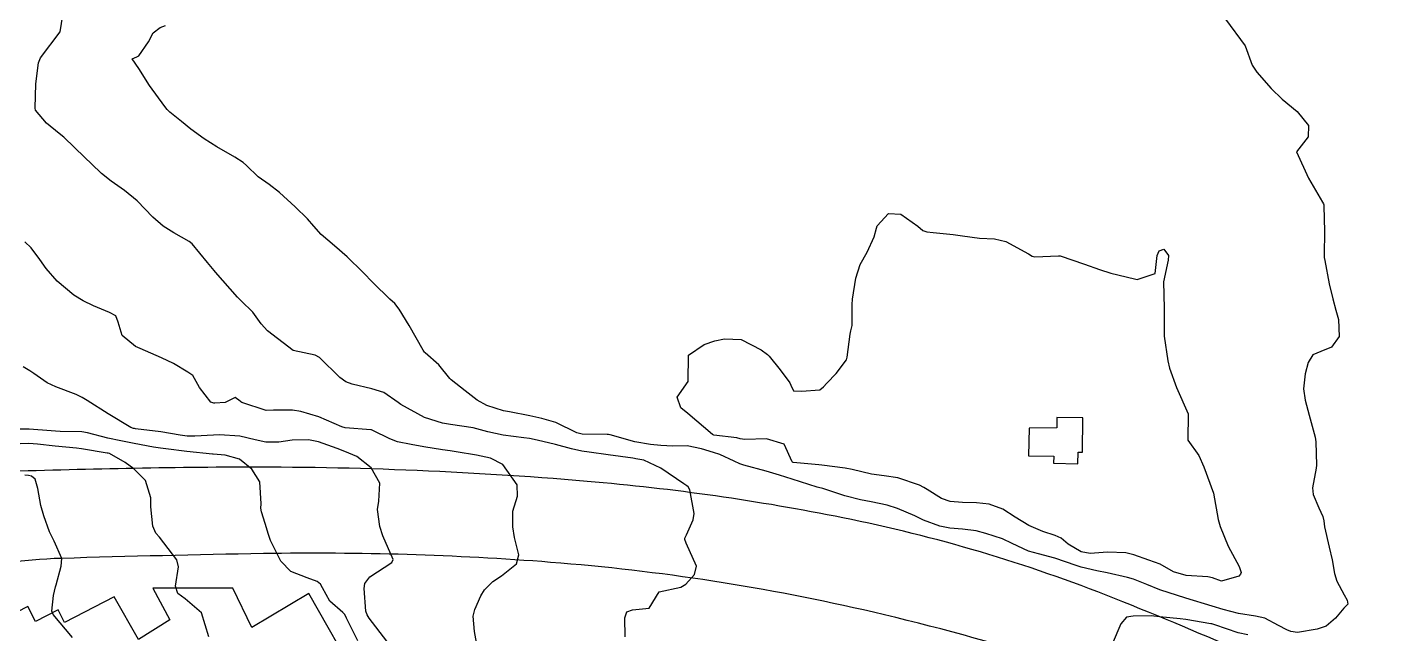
# Model space of a CAD drawing. Header units: metres. Extents: x 298520 to 308411, y 7433745 to 7450750.
# Drawn here: x 302100.1 to 302203.5, y 7441692.2 to 7441738.3 of the extents above; entities that cross this region are included whole.
import ezdxf

# ---------------------------------------------------------------- set-up
doc = ezdxf.new("R2010")
doc.units = ezdxf.units.M
doc.header["$LTSCALE"] = 10
for name, color, linetype in [('Curvas de Nivel 1m', 11, 'Continuous'), ('Curvas de Nivel 5m', 15, 'Continuous'), ('Edificações', 30, 'Continuous'), ('Vias Primárias', 230, 'Continuous')]:
    doc.layers.add(name, color=color, linetype=linetype)

msp = doc.modelspace()

# ---------------------------------------------------------------- linework, layer by layer
at = {"layer": 'Curvas de Nivel 1m', "flags": 128}
for points, elevation in [([(302145.49, 7441691.96), (302145.46, 7441693.41), (302145.62, 7441693.85), (302146.06, 7441694.02), (302147.31, 7441694.14), (302148.08, 7441695.37), (302149.71, 7441695.73), (302150.09, 7441695.95), (302150.75, 7441696.69), (302150.9, 7441697.34), (302150.13, 7441699.07), (302150.02, 7441699.35), (302150.03, 7441699.46), (302150.14, 7441699.7), (302150.65, 7441700.84), (302150.72, 7441701.34), (302150.4, 7441703.12), (302150.28, 7441703.35), (302150.17, 7441703.43), (302149.94, 7441703.58), (302148.19, 7441704.77), (302146.91, 7441705.39), (302146.29, 7441705.48), (302146.2, 7441705.5), (302146.08, 7441705.52), (302144.21, 7441705.79), (302142.75, 7441705.98), (302142.21, 7441706.07), (302141.42, 7441706.25), (302140.21, 7441706.56), (302138.8, 7441706.9), (302138.22, 7441707.02), (302137.8, 7441707.08), (302136.22, 7441707.29), (302135.07, 7441707.53), (302134.23, 7441707.77), (302133.94, 7441707.83), (302132.23, 7441708.09), (302131.62, 7441708.19), (302130.24, 7441708.62), (302128.46, 7441709.61), (302128.25, 7441709.77), (302127.17, 7441710.53), (302126.26, 7441710.81), (302124.76, 7441711.16), (302124.27, 7441711.33), (302123.81, 7441711.66), (302122.29, 7441713.17), (302121.96, 7441713.35), (302120.29, 7441713.71), (302118.32, 7441715.21), (302117.86, 7441715.74), (302117.22, 7441716.63), (302116.34, 7441717.49), (302116.06, 7441717.76), (302114.37, 7441719.67), (302114.28, 7441719.78), (302113.77, 7441720.4), (302112.61, 7441721.8), (302112.39, 7441721.99), (302111.22, 7441722.64), (302110.41, 7441723.15), (302109.61, 7441723.84), (302108.43, 7441725.07), (302107.47, 7441725.86), (302106.45, 7441726.57), (302105.73, 7441727.16), (302104.96, 7441727.89), (302104.47, 7441728.38), (302102.85, 7441729.92), (302102.5, 7441730.19), (302101.54, 7441730.97), (302100.72, 7441731.95), (302100.68, 7441732.11), (302100.73, 7441733.95), (302100.94, 7441735.56), (302101.1, 7441735.94), (302102.58, 7441737.92), (302102.87, 7441739.65)], 752), ([(302191.09, 7441738.87), (302192.58, 7441736.85), (302193.11, 7441735.39), (302193.45, 7441734.84), (302194.54, 7441733.61), (302195.39, 7441732.81), (302196.52, 7441731.87), (302197.38, 7441730.79), (302197.35, 7441729.94), (302196.48, 7441728.8), (302197.38, 7441726.79), (302198.44, 7441724.98), (302198.52, 7441724.86), (302198.55, 7441724.78), (302198.56, 7441724.66), (302198.59, 7441722.78), (302198.57, 7441720.96), (302198.58, 7441720.78), (302198.62, 7441720.54), (302198.95, 7441718.77), (302199.22, 7441717.63), (302199.46, 7441716.76), (302199.65, 7441716.07), (302199.72, 7441714.76), (302199.12, 7441713.96), (302198.31, 7441713.64), (302197.71, 7441713.38), (302197.36, 7441712.79), (302197.14, 7441711.94), (302197, 7441710.79), (302197.13, 7441709.93), (302197.43, 7441708.79), (302197.88, 7441707.13), (302197.94, 7441706.78), (302197.99, 7441704.99), (302197.97, 7441704.78), (302197.68, 7441703.28), (302197.74, 7441702.78), (302198.16, 7441701.77), (302198.47, 7441701.09), (302198.54, 7441700.77), (302198.61, 7441700.31), (302198.96, 7441698.77), (302199.17, 7441697.82), (302199.37, 7441696.76), (302199.53, 7441696.19), (302200.09, 7441695.15), (302200.33, 7441694.75), (302200.38, 7441694.45), (302200.07, 7441694.14), (302199.44, 7441693.38), (302198.72, 7441692.77), (302198.05, 7441692.54), (302196.54, 7441692.3), (302196.05, 7441692.37), (302195.73, 7441692.49), (302195.11, 7441692.81), (302194.06, 7441693.39), (302193.37, 7441693.53), (302192.07, 7441693.74), (302190.9, 7441694.03), (302190.07, 7441694.28), (302188.08, 7441694.9), (302186.09, 7441695.52), (302185.1, 7441695.93), (302184.1, 7441696.34), (302183.63, 7441696.48), (302182.1, 7441696.81), (302181.3, 7441696.98), (302180.11, 7441697.26), (302179.74, 7441697.37), (302178.12, 7441697.93), (302176.89, 7441698.26), (302176.12, 7441698.48), (302174.88, 7441699.05), (302174.14, 7441699.4), (302172.89, 7441699.82), (302172.14, 7441700), (302171.11, 7441700.13), (302170.14, 7441700.22), (302169.39, 7441700.37), (302168.15, 7441700.83), (302167.48, 7441701.15), (302166.16, 7441701.71), (302165.38, 7441701.95), (302164.16, 7441702.21), (302163.35, 7441702.37), (302162.17, 7441702.68), (302160.5, 7441703.23), (302160.17, 7441703.31), (302160.07, 7441703.34), (302158.18, 7441703.93), (302157.2, 7441704.25), (302156.19, 7441704.54), (302154.51, 7441704.99), (302154.2, 7441705.1), (302153.77, 7441705.31), (302152.68, 7441705.8), (302152.21, 7441705.95), (302151.3, 7441706.25), (302150.21, 7441706.46), (302149.12, 7441706.45), (302148.21, 7441706.5), (302147.41, 7441706.58), (302146.22, 7441706.76), (302144.34, 7441707.3), (302144.22, 7441707.33), (302144.13, 7441707.33), (302142.22, 7441707.36), (302141.83, 7441707.45), (302140.23, 7441708.23), (302139.17, 7441708.55), (302138.24, 7441708.75), (302136.71, 7441709.04), (302136.25, 7441709.13), (302134.98, 7441709.53), (302134.26, 7441709.93), (302133.35, 7441710.64), (302132.27, 7441711.47), (302132.18, 7441711.57), (302131.33, 7441712.62), (302130.29, 7441713.54), (302130.24, 7441713.59), (302130.15, 7441713.74), (302129.1, 7441715.6), (302128.34, 7441716.86), (302128, 7441717.27), (302127.62, 7441717.62), (302126.36, 7441718.86), (302125.56, 7441719.65), (302124.38, 7441720.83), (302123.42, 7441721.67), (302122.4, 7441722.53), (302121.86, 7441723.15), (302121.37, 7441723.7), (302120.43, 7441724.61), (302119.24, 7441725.72), (302118.45, 7441726.31), (302117.63, 7441726.91), (302116.74, 7441727.76), (302116.47, 7441727.99), (302115.85, 7441728.39), (302114.48, 7441729.19), (302113.52, 7441729.79), (302112.5, 7441730.53), (302111.8, 7441731.1), (302110.91, 7441731.82), (302110.7, 7441732.02), (302110.52, 7441732.24), (302109.38, 7441733.84), (302108.55, 7441735.13), (302108.04, 7441735.86), (302108.41, 7441736.01), (302108.57, 7441736.09), (302109.28, 7441737.14), (302109.64, 7441737.84), (302110.19, 7441738.23), (302110.59, 7441738.4)], 753), ([(302134.21, 7441691.54), (302134.05, 7441692.36), (302133.95, 7441693.54), (302134.07, 7441694.05), (302134.53, 7441695.08), (302134.8, 7441695.53), (302135.45, 7441696.17), (302136.09, 7441696.59), (302137.23, 7441697.5), (302137.41, 7441698.2), (302137.08, 7441699.51), (302136.95, 7441700.31), (302136.97, 7441701.51), (302137.31, 7441702.65), (302137.3, 7441703.5), (302136.2, 7441705.05), (302135.26, 7441705.53), (302134.21, 7441705.75), (302132.65, 7441706.01), (302132.21, 7441706.08), (302131.62, 7441706.17), (302130.21, 7441706.4), (302129.24, 7441706.57), (302128.21, 7441706.78), (302127.61, 7441707.01), (302126.32, 7441707.64), (302126.22, 7441707.68), (302126.17, 7441707.69), (302124.23, 7441707.83), (302123.98, 7441707.91), (302122.24, 7441708.68), (302120.87, 7441709.08), (302120.24, 7441709.18), (302118.79, 7441709.18), (302118.24, 7441709.16), (302116.38, 7441709.76), (302116.3, 7441709.81), (302116.25, 7441709.85), (302115.88, 7441710.14), (302115.11, 7441709.77), (302114.33, 7441709.7), (302114.25, 7441709.7), (302114.03, 7441709.78), (302113.16, 7441710.9), (302112.66, 7441711.8), (302112.28, 7441712.07), (302111.18, 7441712.72), (302110.29, 7441713.14), (302108.67, 7441713.85), (302108.3, 7441714.02), (302107.29, 7441714.84), (302107, 7441715.87), (302106.8, 7441716.35), (302106.33, 7441716.6), (302105.12, 7441717.1), (302104.34, 7441717.49), (302103.62, 7441717.91), (302102.36, 7441718.97), (302101.52, 7441719.93), (302101.05, 7441720.61), (302100.39, 7441721.5), (302099.91, 7441721.95)], 751), ([(302125.18, 7441691.65), (302124.33, 7441693.39), (302124.19, 7441693.66), (302124.06, 7441693.82), (302123.06, 7441694.67), (302122.5, 7441695.68), (302122.36, 7441695.96), (302122.09, 7441696.17), (302121.33, 7441696.45), (302120.1, 7441696.93), (302119.35, 7441697.72), (302118.56, 7441699.29), (302118.4, 7441699.73), (302118.14, 7441700.58), (302117.87, 7441701.45), (302117.82, 7441701.73), (302117.84, 7441702.06), (302117.75, 7441703.74), (302117.15, 7441704.7), (302116.2, 7441705.46), (302115.12, 7441705.77), (302114.2, 7441705.83), (302114.14, 7441705.84), (302112.21, 7441706.05), (302110.62, 7441706.23), (302110.21, 7441706.29), (302109.67, 7441706.37), (302108.21, 7441706.64), (302107.2, 7441706.85), (302106.21, 7441707.06), (302104.66, 7441707.46), (302104.22, 7441707.52), (302102.58, 7441707.56), (302102.22, 7441707.58), (302101.91, 7441707.61), (302100.22, 7441707.73), (302098.46, 7441707.73)], 749), ([(302113.87, 7441691.95), (302113.32, 7441693.79), (302112.07, 7441694.85), (302111.52, 7441695.25), (302111.35, 7441695.81), (302111.56, 7441697.27), (302111.44, 7441697.81), (302110.13, 7441699.52), (302109.85, 7441699.83), (302109.61, 7441700.37), (302109.47, 7441701.84), (302109.47, 7441702.53), (302109.07, 7441703.84), (302108.19, 7441704.73), (302107.53, 7441705.19), (302106.34, 7441705.88), (302106.23, 7441705.91), (302106.2, 7441705.92), (302106.16, 7441705.92), (302104.21, 7441706.24), (302103.83, 7441706.28), (302102.21, 7441706.45), (302100.86, 7441706.59), (302100.21, 7441706.64), (302099.55, 7441706.62)], 748), ([(302103.51, 7441691.91), (302102.06, 7441693.65), (302101.96, 7441693.92), (302102.07, 7441695.11), (302102.24, 7441695.76), (302102.28, 7441695.92), (302102.67, 7441697.34), (302102.71, 7441697.91), (302102.12, 7441699.22), (302101.77, 7441699.93), (302101.35, 7441701.14), (302101.12, 7441701.94), (302100.89, 7441703.22), (302100.69, 7441703.94), (302100.41, 7441704.17), (302100.19, 7441704.22), (302099.89, 7441704.25)], 747), ([(302192.77, 7441692.12), (302192.05, 7441692.27), (302190.26, 7441692.87), (302190.05, 7441692.94), (302189.97, 7441692.96), (302188.06, 7441693.29), (302187.63, 7441693.34), (302186.06, 7441693.49), (302185.43, 7441693.56), (302184.06, 7441693.53), (302183.55, 7441693.45), (302183.14, 7441692.95), (302182.48, 7441691.4)], 752)]:
    msp.add_lwpolyline(points, dxfattribs=dict(at, elevation=elevation))
at = {"layer": 'Curvas de Nivel 1m', "elevation": 754, "flags": 128}
msp.add_lwpolyline([(302164.63, 7441723.18), (302165.48, 7441724.12), (302166.43, 7441724.06), (302167.71, 7441723.14), (302168.1, 7441722.82), (302168.41, 7441722.71), (302168.87, 7441722.67), (302170.41, 7441722.52), (302171.1, 7441722.41), (302172.4, 7441722.24), (302173.53, 7441722.2), (302174.4, 7441722), (302176.11, 7441721.04), (302176.39, 7441720.87), (302176.6, 7441720.82), (302178.39, 7441720.91), (302178.52, 7441720.89), (302180.38, 7441720.26), (302181.51, 7441719.85), (302182.37, 7441719.57), (302184.17, 7441719.14), (302184.37, 7441719.1), (302185.74, 7441719.56), (302185.89, 7441720.93), (302186.05, 7441721.27), (302186.4, 7441721.41), (302186.74, 7441720.92), (302186.73, 7441720.57), (302186.36, 7441718.92), (302186.42, 7441716.92), (302186.42, 7441716.84), (302186.42, 7441714.92), (302186.43, 7441714.81), (302186.71, 7441712.92), (302186.83, 7441712.37), (302187.36, 7441710.91), (302188.24, 7441708.9), (302188.22, 7441706.9), (302189.06, 7441705.74), (302189.44, 7441704.88), (302190.17, 7441702.87), (302190.53, 7441700.87), (302190.67, 7441700.34), (302191.28, 7441698.86), (302192.11, 7441697.3), (302192.27, 7441696.85), (302192.23, 7441696.72), (302192.1, 7441696.58), (302190.77, 7441696.19), (302190.1, 7441696.45), (302189.75, 7441696.53), (302188.1, 7441696.62), (302187.14, 7441696.91), (302186.11, 7441697.47), (302185.25, 7441697.79), (302184.12, 7441698.19), (302183.51, 7441698.34), (302182.12, 7441698.38), (302180.81, 7441698.29), (302180.12, 7441698.42), (302179.12, 7441699.01), (302178.59, 7441699.46), (302178.14, 7441699.67), (302177.22, 7441699.96), (302176.15, 7441700.41), (302175.1, 7441701.05), (302174.16, 7441701.67), (302173.13, 7441702.04), (302172.16, 7441702.13), (302171.1, 7441702.17), (302170.16, 7441702.25), (302169.51, 7441702.46), (302168.43, 7441703.14), (302168.18, 7441703.31), (302167.84, 7441703.48), (302166.19, 7441704.05), (302165.17, 7441704.19), (302164.19, 7441704.32), (302162.74, 7441704.66), (302162.2, 7441704.76), (302160.43, 7441705), (302160.2, 7441705.02), (302158.24, 7441705.21), (302158.2, 7441705.22), (302158.17, 7441705.25), (302157.56, 7441706.6), (302156.22, 7441706.99), (302154.58, 7441706.94), (302154.22, 7441707.01), (302153.98, 7441707.07), (302152.22, 7441707.29), (302152.12, 7441707.33), (302150.25, 7441708.92), (302149.71, 7441709.36), (302149.45, 7441710.17), (302150.27, 7441711.35), (302150.29, 7441713.35), (302151.48, 7441714.16), (302152.31, 7441714.45), (302153.04, 7441714.59), (302154.31, 7441714.54), (302155.83, 7441713.75), (302156.29, 7441713.41), (302156.42, 7441713.28), (302157.27, 7441712.25), (302158, 7441711.25), (302158.08, 7441711.07), (302158.27, 7441710.64), (302158.89, 7441710.62), (302160.27, 7441710.71), (302160.55, 7441710.94), (302160.81, 7441711.22), (302161.52, 7441711.97), (302162.29, 7441712.99), (302162.34, 7441713.21), (302162.57, 7441714.95), (302162.63, 7441715.21), (302162.72, 7441715.6), (302162.72, 7441717.2), (302162.75, 7441717.61), (302163.02, 7441719.2), (302163.33, 7441720.25), (302163.88, 7441721.19), (302164.4, 7441722.34), (302164.58, 7441723.01)], close=True, dxfattribs=at)
at = {"layer": 'Curvas de Nivel 5m', "elevation": 750, "flags": 128}
msp.add_lwpolyline([(302127.4, 7441691.62), (302126.06, 7441693.39), (302125.9, 7441693.64), (302125.8, 7441693.9), (302125.68, 7441695.64), (302125.72, 7441696.01), (302126.09, 7441696.53), (302127.78, 7441697.61), (302127.88, 7441697.84), (302127.09, 7441699.63), (302126.85, 7441700.34), (302126.69, 7441701.63), (302126.79, 7441702.26), (302126.86, 7441703.63), (302126.19, 7441704.81), (302125.11, 7441705.65), (302124.21, 7441706.04), (302123.62, 7441706.26), (302122.21, 7441706.76), (302121.45, 7441706.92), (302120.21, 7441706.91), (302119.19, 7441706.74), (302118.21, 7441706.74), (302117.39, 7441706.92), (302116.22, 7441707.21), (302114.68, 7441707.31), (302114.22, 7441707.29), (302112.82, 7441707.19), (302112.22, 7441707.21), (302111.69, 7441707.28), (302110.22, 7441707.52), (302108.3, 7441707.77), (302108.22, 7441707.78), (302108.16, 7441707.79), (302107.95, 7441707.85), (302106.24, 7441708.91), (302104.64, 7441709.9), (302104.26, 7441710.13), (302103.8, 7441710.37), (302102.26, 7441710.95), (302101.59, 7441711.26), (302100.59, 7441711.95), (302100.28, 7441712.17), (302099.77, 7441712.47)], dxfattribs=at)
at = {"layer": 'Edificações'}
msp.add_lwpolyline([(302176.16, 7441707.8), (302176.13, 7441705.72), (302178.04, 7441705.69), (302178.03, 7441705.14), (302179.87, 7441705.11), (302179.88, 7441705.99), (302180.21, 7441705.99), (302180.25, 7441708.6), (302178.28, 7441708.63), (302178.27, 7441707.83)], close=True, dxfattribs=at)
msp.add_lwpolyline([(302125.23, 7441688.63), (302121.47, 7441695.26), (302117.15, 7441692.68), (302115.69, 7441695.65), (302109.63, 7441695.67), (302110.92, 7441693.26), (302108.53, 7441691.77), (302106.69, 7441695.01), (302102.92, 7441693.05), (302102.42, 7441694.02), (302100.71, 7441693.13), (302100.12, 7441694.27), (302098.51, 7441693.44)], dxfattribs=at)
at = {"layer": 'Vias Primárias'}
for points in [[(302231.64, 7441708.47), (302222.28, 7441694.04, -0.069011), (302216.21, 7441687.02, -0.137817), (302213.2, 7441685.58, -0.061825), (302207.38, 7441685.3, -0.079977), (302202.39, 7441686.49, -0.005717), (302192.93, 7441690.56, 0.00955), (302182.64, 7441694.88, 0.045279), (302162.03, 7441701, 0.028166), (302142.61, 7441703.77, 0.023108), (302115.05, 7441704.84, 0.007908), (302095.19, 7441704.39, -0.045662), (302085.3, 7441704.91, -0.161059), (302079.95, 7441707.58, -0.154418), (302078.83, 7441709.72), (302077.3, 7441719.25), (302075.43, 7441734.34), (302073.92, 7441746.51)], [(302162.7, 7441611.89), (302177.44, 7441632.59), (302180.79, 7441636.86), (302199.45, 7441662.19, 0.173848), (302201.71, 7441669.75, 0.241993), (302195.27, 7441680.78), (302190, 7441684.23), (302180.64, 7441688.98, 0.04067), (302177.89, 7441690.11, 0.019684), (302164.34, 7441693.83, 0.0378), (302139.83, 7441697.62, 0.02373), (302118.03, 7441698.28, 0.00342), (302102.7, 7441697.92, 0.053199), (302093.81, 7441696.69, 0.16437)]]:
    msp.add_lwpolyline(points, format="xyb", dxfattribs=at)

doc.saveas('drawing.dxf')
